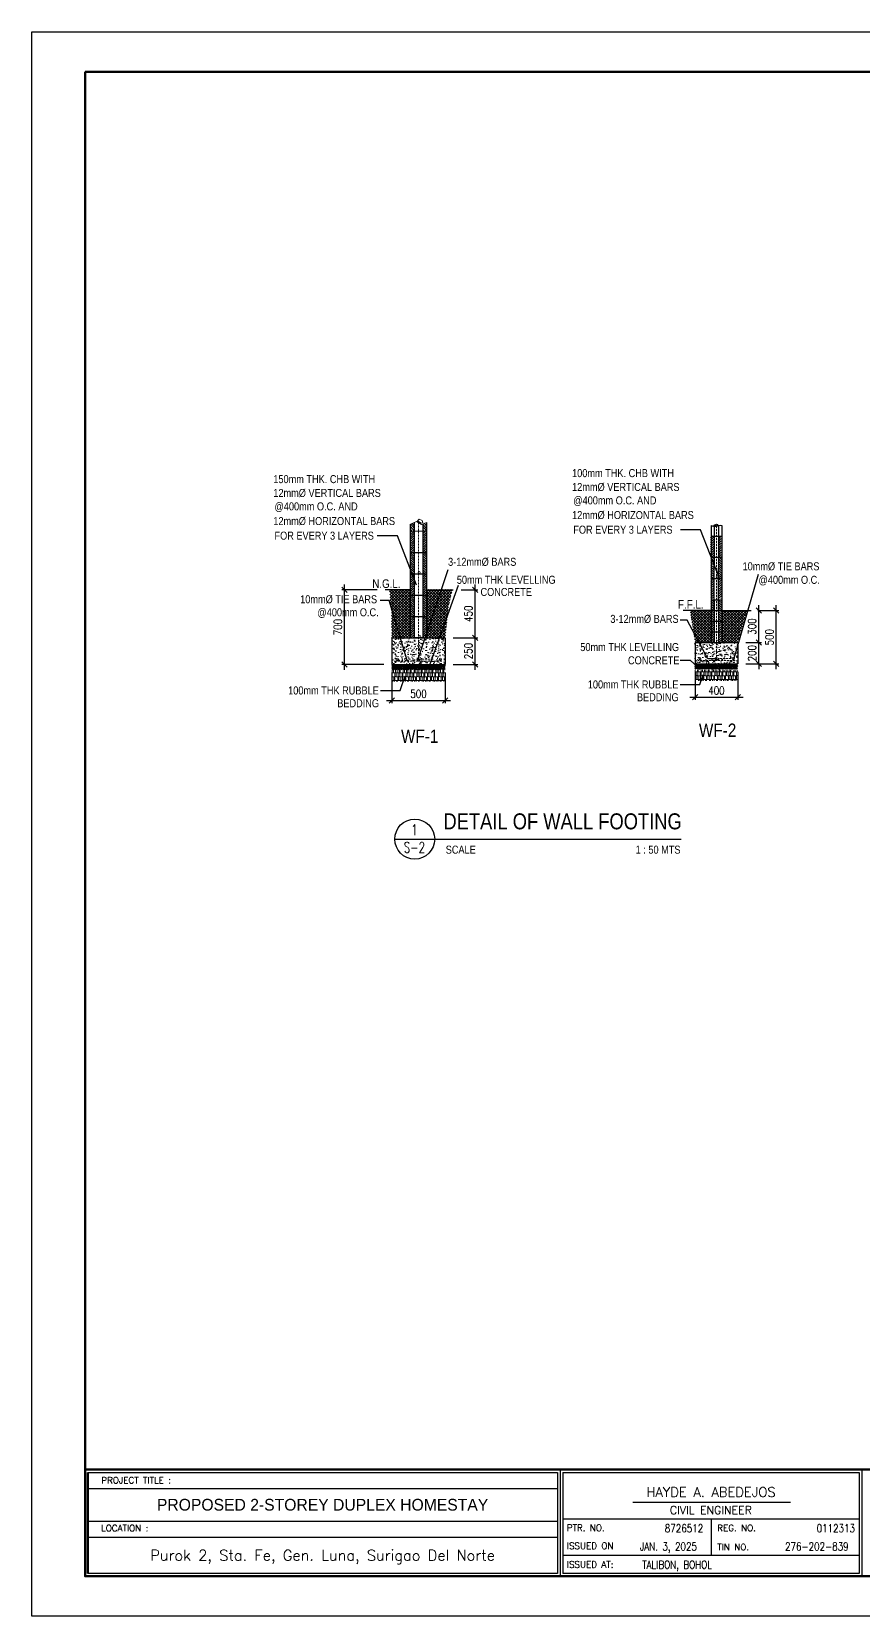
# Model space of a CAD drawing. Header units: millimetres. Extents: x 568137 to 731329, y -326076 to -191870.
# Drawn here: x 689279 to 704871, y -294376 to -264676 of the extents above; entities that cross this region are included whole.
import ezdxf
from ezdxf.enums import TextEntityAlignment as Align

# ---------------------------------------------------------------- set-up
doc = ezdxf.new("R2010")
doc.units = ezdxf.units.MM
doc.header["$LTSCALE"] = 300
doc.header["$MEASUREMENT"] = 0
doc.header["$PDMODE"] = 3
doc.header["$PDSIZE"] = 300
doc.linetypes.add('HIDDEN2', pattern=[0.1875, 0.125, -0.0625])
doc.layers.get('0').update_dxf_attribs({"color": 9})
doc.layers.get('DEFPOINTS').update_dxf_attribs({"color": 8})
for name, color, linetype in [('2TX-AR', 2, 'Continuous'), ('FOOTING', 7, 'Continuous'), ('guide', 251, 'Continuous'), ('SLAB', 7, 'Continuous')]:
    doc.layers.add(name, color=color, linetype=linetype)
for name, color, linetype, lineweight in [('BARS', 4, 'Continuous', 20), ('BORDER', 5, 'Continuous', 50), ('dimensions', 8, 'Continuous', 15), ('TB-TXT', 4, 'Continuous', 35), ('TBLK', 7, 'Continuous', 40), ('text', 142, 'Continuous', 25), ('TITLE', 3, 'Continuous', 30)]:
    doc.layers.add(name, color=color, linetype=linetype, lineweight=lineweight)
doc.styles.add('AVA', font='')
doc.styles.add('DIM', font='romans.shx', dxfattribs={"width": 0.8})
doc.styles.add('JESS', font='SIMPLEX')
doc.styles.add('JO4', font='ARIALN.TTF')
doc.styles.add('mar4', font='ARIALN.TTF')
doc.styles.add('PSM', font='simplex')
doc.styles.get('AVA').set_extended_font_data('AvantGarde Bk BT')
doc.dimstyles.new('DIM-100', dxfattribs={"dimscale": 100, "dimtxt": 2, "dimasz": 1, "dimexe": 0.5, "dimexo": 1.5, "dimgap": 1, "dimtad": 1, "dimdec": 0, "dimdsep": 46, "dimtxsty": 'PSM', "dimblk1": 'DIMCIR', "dimblk2": 'DIMCIR', "dimsah": 1, "dimcen": 0, "dimdle": 2, "dimclrd": 251, "dimclre": 251, "dimclrt": 2, "dimadec": 0, "dimazin": 0, "dimtfac": 1, "dimtdec": 0, "dimtix": 1, "dimtmove": 2, "dimatfit": 3, "dimldrblk": 'DIMCIR', "dimfxl": 0.5, "dimtvp": 1, "dimtolj": 1, "dimtzin": 0, "dimarcsym": 0})
pattern_1 = [(315, (-8141793.536, -13153653.602), (-21.21507437, -21.21507437), [])]
pattern_2 = [(45, (-8141797.5, 12604612.087), (-21.21507437, 21.21507437), [])]
pattern_3 = [(45, (-8141793.536, 12603836.692), (-21.21507437, 21.21507437), [])]
pattern_4 = [(315, (-8141793.536, -13154466.83), (-21.21507437, -21.21507437), [])]
pattern_5 = [(45, (-8141788.996, 12603014.735), (-21.21507437, 21.21507437), [])]

# ---------------------------------------------------------------- blocks, each defined once
blk = doc.blocks.new('_Oblique')
at = {"color": 0, "linetype": 'ByBlock', "lineweight": -2}
blk.add_line((-0.5, -0.5), (0.5, 0.5), dxfattribs=at)
blk = doc.blocks.new('*D659')
at = {"layer": 'DEFPOINTS', "color": 0, "transparency": 16777216}
for p in [(697032, -276035), (697591, -276035), (697032, -276535)]:
    blk.add_point(p, dxfattribs=at)
at = {"layer": 'dimensions', "color": 8, "lineweight": -2, "transparency": 16777216}
for p, q in [((697182, -276035), (697641, -276035)), ((697591, -276635), (697591, -275935)), ((697182, -276535), (697641, -276535))]:
    blk.add_line(p, q, dxfattribs=at)
at = {"layer": 'dimensions', "color": 8, "lineweight": -2, "transparency": 16777216, "xscale": 100, "yscale": 100, "zscale": 100}
for p, rotation in [((697591, -276035), 90), ((697591, -276535), 270)]:
    blk.add_blockref('_Oblique', p, dxfattribs=dict(at, rotation=rotation))
at = {"layer": 'dimensions', "color": 8, "transparency": 16777216, "insert": (697466, -276285), "char_height": 150, "attachment_point": 5, "rotation": 90, "style": 'DIM'}
blk.add_mtext('\\A1;250', dxfattribs=at)
blk = doc.blocks.new('DIMCIR')
for p, q in [((-1.5, 0), (1.5, 0)), ((0, 1.5), (0, -1.5))]:
    blk.add_line(p, q)
at = {"color": 2}
blk.add_circle((0, 0), 0.75, dxfattribs=at)
blk = doc.blocks.new('*D660')
at = {"layer": 'DEFPOINTS', "color": 0, "transparency": 16777216}
for p in [(697183, -275135), (697591, -275135), (697032, -276035)]:
    blk.add_point(p, dxfattribs=at)
at = {"layer": 'dimensions', "color": 8, "lineweight": -2, "transparency": 16777216}
for p, q in [((697333, -275135), (697641, -275135)), ((697591, -276135), (697591, -275035)), ((697182, -276035), (697641, -276035))]:
    blk.add_line(p, q, dxfattribs=at)
at = {"layer": 'dimensions', "color": 8, "lineweight": -2, "transparency": 16777216, "xscale": 100, "yscale": 100, "zscale": 100}
for p, rotation in [((697591, -275135), 90), ((697591, -276035), 270)]:
    blk.add_blockref('_Oblique', p, dxfattribs=dict(at, rotation=rotation))
at = {"layer": 'dimensions', "color": 8, "transparency": 16777216, "insert": (697466, -275585), "char_height": 150, "attachment_point": 5, "rotation": 90, "style": 'DIM'}
blk.add_mtext('\\A1;450', dxfattribs=at)
blk = doc.blocks.new('*D661')
at = {"layer": 'DEFPOINTS', "color": 0, "transparency": 16777216}
for p in [(695145, -275135), (695909, -275135), (696032, -276535)]:
    blk.add_point(p, dxfattribs=at)
at = {"layer": 'dimensions', "color": 8, "lineweight": -2, "transparency": 16777216}
for p, q in [((695759, -275135), (695095, -275135)), ((695145, -276635), (695145, -275035)), ((695882, -276535), (695095, -276535))]:
    blk.add_line(p, q, dxfattribs=at)
at = {"layer": 'dimensions', "color": 8, "lineweight": -2, "transparency": 16777216, "xscale": 100, "yscale": 100, "zscale": 100}
for p, rotation in [((695145, -275135), 90), ((695145, -276535), 270)]:
    blk.add_blockref('_Oblique', p, dxfattribs=dict(at, rotation=rotation))
at = {"layer": 'dimensions', "color": 8, "transparency": 16777216, "insert": (695020, -275835), "char_height": 150, "attachment_point": 5, "rotation": 90, "style": 'DIM'}
blk.add_mtext('\\A1;700', dxfattribs=at)
blk = doc.blocks.new('*D662')
at = {"layer": 'DEFPOINTS', "color": 0, "transparency": 16777216}
for p in [(696032, -276535), (697032, -276535), (697032, -277211)]:
    blk.add_point(p, dxfattribs=at)
at = {"layer": 'dimensions', "color": 8, "lineweight": -2, "transparency": 16777216}
for p, q in [((696032, -276685), (696032, -277261)), ((697032, -276685), (697032, -277261)), ((695932, -277211), (697132, -277211))]:
    blk.add_line(p, q, dxfattribs=at)
at = {"layer": 'dimensions', "color": 8, "lineweight": -2, "transparency": 16777216, "xscale": 100, "yscale": 100, "zscale": 100, "rotation": 180}
blk.add_blockref('_Oblique', (696032, -277211), dxfattribs=at)
at = {"layer": 'dimensions', "color": 8, "lineweight": -2, "transparency": 16777216, "xscale": 100, "yscale": 100, "zscale": 100}
blk.add_blockref('_Oblique', (697032, -277211), dxfattribs=at)
at = {"layer": 'dimensions', "color": 8, "transparency": 16777216, "insert": (696532, -277086), "char_height": 150, "attachment_point": 5, "style": 'DIM'}
blk.add_mtext('\\A1;500', dxfattribs=at)
blk = doc.blocks.new('*D663')
at = {"layer": 'DEFPOINTS', "color": 0, "transparency": 16777216}
for p in [(702741, -275524), (703236, -275524), (702517, -276524)]:
    blk.add_point(p, dxfattribs=at)
at = {"layer": 'dimensions', "color": 8, "lineweight": -2, "transparency": 16777216}
for p, q in [((702891, -275524), (703286, -275524)), ((703236, -276624), (703236, -275424)), ((702667, -276524), (703286, -276524))]:
    blk.add_line(p, q, dxfattribs=at)
at = {"layer": 'dimensions', "color": 8, "lineweight": -2, "transparency": 16777216, "xscale": 100, "yscale": 100, "zscale": 100}
for p, rotation in [((703236, -275524), 90), ((703236, -276524), 270)]:
    blk.add_blockref('_Oblique', p, dxfattribs=dict(at, rotation=rotation))
at = {"layer": 'dimensions', "color": 8, "transparency": 16777216, "insert": (703111, -276024), "char_height": 150, "attachment_point": 5, "rotation": 90, "style": 'DIM'}
blk.add_mtext('\\A1;500', dxfattribs=at)
blk = doc.blocks.new('*D664')
at = {"layer": 'DEFPOINTS', "color": 0, "transparency": 16777216}
for p in [(702517, -276124), (702910, -276124), (702517, -276524)]:
    blk.add_point(p, dxfattribs=at)
at = {"layer": 'dimensions', "color": 8, "lineweight": -2, "transparency": 16777216}
for p, q in [((702667, -276124), (702960, -276124)), ((702910, -276124), (702910, -276024)), ((702910, -276524), (702910, -276124)), ((702667, -276524), (702960, -276524)), ((702910, -276524), (702910, -276624))]:
    blk.add_line(p, q, dxfattribs=at)
at = {"layer": 'dimensions', "color": 8, "lineweight": -2, "transparency": 16777216, "xscale": 100, "yscale": 100, "zscale": 100}
for p, rotation in [((702910, -276124), 270), ((702910, -276524), 90)]:
    blk.add_blockref('_Oblique', p, dxfattribs=dict(at, rotation=rotation))
at = {"layer": 'dimensions', "color": 8, "transparency": 16777216, "insert": (702785, -276324), "char_height": 150, "attachment_point": 5, "rotation": 90, "style": 'DIM'}
blk.add_mtext('\\A1;200', dxfattribs=at)
blk = doc.blocks.new('*D665')
at = {"layer": 'DEFPOINTS', "color": 0, "transparency": 16777216}
for p in [(702741, -275524), (702910, -275524), (702517, -276124)]:
    blk.add_point(p, dxfattribs=at)
at = {"layer": 'dimensions', "color": 8, "lineweight": -2, "transparency": 16777216}
for p, q in [((702891, -275524), (702960, -275524)), ((702910, -276224), (702910, -275424)), ((702667, -276124), (702960, -276124))]:
    blk.add_line(p, q, dxfattribs=at)
at = {"layer": 'dimensions', "color": 8, "lineweight": -2, "transparency": 16777216, "xscale": 100, "yscale": 100, "zscale": 100}
for p, rotation in [((702910, -275524), 90), ((702910, -276124), 270)]:
    blk.add_blockref('_Oblique', p, dxfattribs=dict(at, rotation=rotation))
at = {"layer": 'dimensions', "color": 8, "transparency": 16777216, "insert": (702785, -275824), "char_height": 150, "attachment_point": 5, "rotation": 90, "style": 'DIM'}
blk.add_mtext('\\A1;300', dxfattribs=at)
blk = doc.blocks.new('*D666')
at = {"layer": 'DEFPOINTS', "color": 0, "transparency": 16777216}
for p in [(701717, -276524), (702517, -276524), (702517, -277150)]:
    blk.add_point(p, dxfattribs=at)
at = {"layer": 'dimensions', "color": 8, "lineweight": -2, "transparency": 16777216}
for p, q in [((701717, -276674), (701717, -277200)), ((702517, -276674), (702517, -277200)), ((701617, -277150), (702617, -277150))]:
    blk.add_line(p, q, dxfattribs=at)
at = {"layer": 'dimensions', "color": 8, "lineweight": -2, "transparency": 16777216, "xscale": 100, "yscale": 100, "zscale": 100, "rotation": 180}
blk.add_blockref('_Oblique', (701717, -277150), dxfattribs=at)
at = {"layer": 'dimensions', "color": 8, "lineweight": -2, "transparency": 16777216, "xscale": 100, "yscale": 100, "zscale": 100}
blk.add_blockref('_Oblique', (702517, -277150), dxfattribs=at)
at = {"layer": 'dimensions', "color": 8, "transparency": 16777216, "insert": (702117, -277025), "char_height": 150, "attachment_point": 5, "style": 'DIM'}
blk.add_mtext('\\A1;400', dxfattribs=at)

msp = doc.modelspace()

# ---------------------------------------------------------------- hatches: boundary and pattern name
at = {"layer": 'dimensions'}
h = msp.add_hatch(dxfattribs=at)
h.set_pattern_fill('ANSI31', color=8, scale=240.021167, angle=360, style=0)
h.set_pattern_definition([(45, (-8142966.352, 12606709.442), (-21.21507437, 21.21507437), [])])
h.paths.add_polyline_path([(696453.3, -274036.3), (696382, -274036.3), (696382, -274436.4), (696453.3, -274436.4)])
h.paths.add_polyline_path([(696682, -274036.3), (696610.7, -274036.3), (696610.7, -274436.4), (696682, -274436.4)])
h = msp.add_hatch(dxfattribs=at)
h.set_pattern_fill('ANSI31', color=256, scale=240.021167, angle=360, style=0)
h.set_pattern_definition(pattern_2)
h.paths.add_polyline_path([(702068.4, -274126.5), (702008.4, -274126.5), (702008.4, -274526.5), (702068.4, -274526.5)])
h = msp.add_hatch(dxfattribs=at)
h.set_pattern_fill('ANSI31', color=256, scale=240.021167, angle=360, style=0)
h.set_pattern_definition(pattern_2)
h.paths.add_polyline_path([(702148.4, -274526.5), (702208.5, -274526.5), (702208.5, -274126.5), (702148.4, -274126.5)])
h = msp.add_hatch(dxfattribs=at)
h.set_pattern_fill('ANSI31', color=8, scale=240.021167, angle=360, style=0)
h.set_pattern_definition([(315, (-8142966.352, -13155593.356), (-21.21507437, -21.21507437), [])])
h.paths.add_polyline_path([(696453.3, -274847.6), (696382, -274847.6), (696382, -274447.5), (696453.3, -274447.5)])
h.paths.add_polyline_path([(696682, -274847.6), (696610.7, -274847.6), (696610.7, -274447.5), (696682, -274447.5)])
h = msp.add_hatch(dxfattribs=at)
h.set_pattern_fill('ANSI31', color=256, scale=240.021167, angle=360, style=0)
h.set_pattern_definition(pattern_1)
h.paths.add_polyline_path([(702072.4, -274915), (702012.4, -274915), (702012.4, -274515), (702072.4, -274515)])
h = msp.add_hatch(dxfattribs=at)
h.set_pattern_fill('ANSI31', color=256, scale=240.021167, angle=360, style=0)
h.set_pattern_definition(pattern_1)
h.paths.add_polyline_path([(702152.4, -274915), (702212.4, -274915), (702212.4, -274515), (702152.4, -274515)])
h = msp.add_hatch(dxfattribs=at)
h.set_pattern_fill('ANSI31', color=8, scale=240.021167, angle=360, style=0)
h.set_pattern_definition([(45, (-8142966.352, 12605898.187), (-21.21507437, 21.21507437), [])])
h.paths.add_polyline_path([(696453.3, -274847.6), (696382, -274847.6), (696382, -275247.6), (696453.3, -275247.6)])
h.paths.add_polyline_path([(696682, -274847.6), (696610.7, -274847.6), (696610.7, -275247.6), (696682, -275247.6)])
h = msp.add_hatch(dxfattribs=at)
h.set_pattern_fill('ANSI31', color=256, scale=240.021167, angle=360, style=0)
h.set_pattern_definition(pattern_3)
h.paths.add_polyline_path([(702072.4, -274901.9), (702012.4, -274901.9), (702012.4, -275301.9), (702072.4, -275301.9)])
h = msp.add_hatch(dxfattribs=at)
h.set_pattern_fill('ANSI31', color=256, scale=240.021167, angle=360, style=0)
h.set_pattern_definition(pattern_3)
h.paths.add_polyline_path([(702152.4, -275301.9), (702212.4, -275301.9), (702212.4, -274901.9), (702152.4, -274901.9)])
at = {"layer": 'dimensions', "linetype": 'Continuous'}
h = msp.add_hatch(dxfattribs=at)
h.set_pattern_fill('ANSI37', color=250, scale=300.026459, angle=360, style=0)
h.set_pattern_definition([(45, (938544.754, -95744.293), (-26.518843, 26.518843), []), (135, (938544.754, -95744.293), (-26.518843, -26.518843), [])])
h.paths.add_polyline_path([(696385.1, -275134.6), (695989.4, -275134.6), (696008.1, -275429.6), (696022.9, -275525.4), (696032, -276034.7), (696385.1, -276034.7)])
at = {"layer": 'dimensions'}
h = msp.add_hatch(dxfattribs=at)
h.set_pattern_fill('ANSI31', color=8, scale=240.021167, angle=360, style=0)
h.set_pattern_definition([(315, (-8142966.352, -13156380.457), (-21.21507437, -21.21507437), [])])
h.paths.add_polyline_path([(696453.3, -275634.7), (696382, -275634.7), (696382, -275234.7), (696453.3, -275234.7)])
h.paths.add_polyline_path([(696682, -275634.7), (696610.7, -275634.7), (696610.7, -275234.7), (696682, -275234.7)])
at = {"layer": 'dimensions', "linetype": 'Continuous'}
h = msp.add_hatch(dxfattribs=at)
h.set_pattern_fill('ANSI37', color=250, scale=300.026459, angle=360, style=0)
h.set_pattern_definition([(45, (938646.818, -95741.666), (-26.518843, 26.518843), []), (135, (938646.818, -95741.666), (-26.518843, -26.518843), [])])
h.paths.add_polyline_path([(697092.4, -275470.6), (697094.7, -275448.7), (697166.3, -275132), (696687.2, -275132), (696682, -276034.7), (697032.1, -276034.7)])
h = msp.add_hatch(dxfattribs=at)
h.set_pattern_fill('ANSI37', color=250, scale=300.026459, angle=360, style=0)
h.set_pattern_definition([(45, (944179.694, -96133.468), (-26.518843, 26.518843), []), (135, (944179.694, -96133.468), (-26.518843, -26.518843), [])])
h.paths.add_polyline_path([(702020.1, -275523.8), (701624.4, -275523.8), (701664.3, -275784.9), (701668.7, -275796.9), (701716.9, -276123.9), (702016.9, -276123.9)])
at = {"layer": 'dimensions'}
h = msp.add_hatch(dxfattribs=at)
h.set_pattern_fill('ANSI31', color=256, scale=240.021167, angle=360, style=0)
h.set_pattern_definition(pattern_4)
h.paths.add_polyline_path([(702072.4, -275728.3), (702012.4, -275728.3), (702012.4, -275328.2), (702072.4, -275328.2)])
h = msp.add_hatch(dxfattribs=at)
h.set_pattern_fill('ANSI31', color=256, scale=240.021167, angle=360, style=0)
h.set_pattern_definition(pattern_4)
h.paths.add_polyline_path([(702152.4, -275328.2), (702212.4, -275328.2), (702212.4, -275728.3), (702152.4, -275728.3)])
at = {"layer": 'dimensions', "linetype": 'Continuous'}
h = msp.add_hatch(dxfattribs=at)
h.set_pattern_fill('ANSI37', color=250, scale=300.026459, angle=360, style=0)
h.set_pattern_definition([(45, (944181.75, -96130.84), (-26.518843, 26.518843), []), (135, (944181.75, -96130.84), (-26.518843, -26.518843), [])])
h.paths.add_polyline_path([(702614.6, -275770.4), (702605.7, -275794.2), (702701.3, -275521.2), (702222.2, -275521.2), (702217, -276123.9), (702517, -276123.9)])
at = {"layer": 'dimensions'}
h = msp.add_hatch(dxfattribs=at)
h.set_pattern_fill('ANSI31', color=8, scale=240.021167, angle=360, style=0)
h.set_pattern_definition([(45, (-8142966.352, 12605111.086), (-21.21507437, 21.21507437), [])])
h.paths.add_polyline_path([(696453.3, -275634.7), (696382, -275634.7), (696382, -276034.7), (696453.3, -276034.7)])
h.paths.add_polyline_path([(696682, -275634.7), (696610.7, -275634.7), (696610.7, -276034.7), (696682, -276034.7)])
h = msp.add_hatch(dxfattribs=at)
h.set_pattern_fill('ANSI31', color=256, scale=240.021167, angle=360, style=0)
h.set_pattern_definition(pattern_5)
h.paths.add_polyline_path([(702076.9, -275723.8), (702016.9, -275723.8), (702016.9, -276123.9), (702076.9, -276123.9)])
h = msp.add_hatch(dxfattribs=at)
h.set_pattern_fill('ANSI31', color=256, scale=240.021167, angle=360, style=0)
h.set_pattern_definition(pattern_5)
h.paths.add_polyline_path([(702157, -276123.9), (702217, -276123.9), (702217, -275723.8), (702157, -275723.8)])
at = {"layer": 'dimensions', "ltscale": 0.1}
h = msp.add_hatch(dxfattribs=at)
h.set_pattern_fill('AR-CONC', color=256, scale=22.403721, angle=360, style=0)
h.set_pattern_definition([(50, (66209076, -8709997.64), (160.6929708, -14.0588133), [16.8027908, -184.830699]), (355, (66209076, -8709997.64), (-31.0854618, 168.5190277), [13.44223265, -147.8645592]), (100.4514, (66209089.39, -8709998.81), (129.60762835, 154.46011208), [14.2801744, -157.0819232]), (46.1842, (66209076, -8709952.83), (239.1017079, -37.0824183), [25.2041862, -277.2460485]), (96.6356, (66209095.92, -8709955.92), (209.3992257, 218.2386509), [21.4202623, -235.6228472]), (351.1842, (66209076, -8709952.83), (209.3990553, 218.2388144), [20.163349, -221.7968388]), (21, (66209098.4, -8709964.03), (133.72939112, -90.20161332), [16.8027908, -184.830699]), (326, (66209098.4, -8709964.03), (54.51168833, 162.46059357), [13.44223265, -147.8645592]), (71.4514, (66209109.54, -8709971.55), (188.24113423, 72.2588329), [14.2801744, -157.0819232]), (37.5, (66209075.996, -8709997.64), (2.72426007, 74.580610535), [0, -146.0722615, 0, -150.1049313, 0, -148.42465222]), (7.5, (66209075.996, -8709997.64), (58.93736544, 88.36289987), [0, -85.58221456, 0, -142.71170334, 0, -56.56939575]), (327.5, (66209026.036, -8709997.64), (119.59608971, -5.053130555), [0, -56.00930272, 0, -174.7490245, 0, -231.87851327]), (317.5, (66209003.63, -8709997.64), (130.65540281, 22.42724104), [0, -72.81209354, 0, -116.05127524, 0, -164.66735])])
h.paths.add_polyline_path([(697032.1, -276034.7), (696032, -276034.7), (696032, -276534.8), (697032.1, -276534.8)])
h = msp.add_hatch(dxfattribs=at)
h.set_pattern_fill('AR-CONC', color=256, scale=22.403721, angle=360, style=0)
h.set_pattern_definition([(50, (437423976.59, -56515258.26), (160.692970793, -14.0588133), [16.802790817, -184.830698985]), (355, (437423976.59, -56515258.26), (-31.08546179, 168.51902769), [13.442232653, -147.86455919]), (100.4514, (437423989.98, -56515259.43), (129.607628353, 154.46011208), [14.28017439, -157.08192321]), (46.1842, (437423976.59, -56515213.45), (239.10170788, -37.08241832), [25.20418623, -277.24604848]), (96.6356, (437423996.51, -56515216.54), (209.39922567, 218.23865088), [21.42026226, -235.62284718]), (351.1842, (437423976.59, -56515213.45), (209.39905531, 218.23881443), [20.16334898, -221.79683878]), (21, (437423998.99, -56515224.65), (133.729391118, -90.201613317), [16.802790817, -184.830698985]), (326, (437423998.99, -56515224.65), (54.51168833, 162.46059357), [13.442232653, -147.86455919]), (71.4514, (437424010.13, -56515232.17), (188.241134235, 72.25883291), [14.28017439, -157.08192321]), (37.5, (437423976.587, -56515258.26), (2.72426007, 74.580610535), [0, -146.0722615, 0, -150.104931297, 0, -148.424652215]), (7.5, (437423976.59, -56515258.26), (58.937365439, 88.362899873), [0, -85.58221456, 0, -142.711703337, 0, -56.56939575]), (327.5, (437423926.626, -56515258.26), (119.596089711, -5.053130555), [0, -56.009302723, 0, -174.749024495, 0, -231.878513272]), (317.5, (437423904.22, -56515258.26), (130.65540281, 22.427241038), [0, -72.81209354, 0, -116.05127524, 0, -164.667350005])])
h.paths.add_polyline_path([(702517, -276123.9), (702217, -276123.9), (702157, -276123.9), (702076.9, -276123.9), (702016.9, -276123.9), (701716.9, -276123.9), (701716.9, -276523.9), (702517, -276523.9)])
at = {"layer": 'dimensions'}
h = msp.add_hatch(dxfattribs=at)
h.set_pattern_fill('ANSI36', color=256, scale=150.01323, angle=360, style=0)
h.set_pattern_definition([(45, (66198590.294, -8717135.35), (9.9445661115, 36.4634090757), [46.879134223, -9.375826845, 0, -9.375826845])])
edge = h.paths.add_edge_path()
edge.add_line((697032.1, -276534.8), (696032, -276534.8))
edge.add_line((696032, -276534.8), (696030.9, -276633.6))
edge.add_line((696030.9, -276633.6), (696219.1, -276633.6))
edge.add_ellipse((696229.6, -276654.1), major_axis=(-27.3, 1.9), ratio=0.8030891, start_angle=254.08556, end_angle=295.72543, ccw=False)
edge.add_line((696238.5, -276633.6), (697032.1, -276633.6))
edge.add_line((697032.1, -276633.6), (697032.1, -276534.8))
h = msp.add_hatch(dxfattribs=at)
h.set_pattern_fill('AR-RSHKE', color=256, scale=6.000529, angle=360, style=0)
h.set_pattern_definition([(360, (66198590.294, -8717135.35), (153.0134941, 72.00635017), [36.00317508, -30.0026459, 42.00370426, -18.00158754, 54.004762625, -24.00211672]), (360, (66198626.3, -8717132.35), (153.0134941, 72.00635017), [30.0026459, -114.01005443, 24.00211672, -36.00317508]), (360, (66198698.304, -8717139.85), (153.0134941, 72.00635017), [18.00158754, -186.0164046]), (90, (66198590.294, -8717135.35), (-51.004498034, 72.006350166), [69.00608558, -219.0193151]), (90, (66198626.297, -8717135.35), (-51.004498034, 72.006350166), [67.50595328, -220.51944738]), (90, (66198656.3, -8717135.35), (-51.004498034, 72.006350166), [63.0055564, -225.01984427]), (90, (66198698.304, -8717139.85), (-51.004498034, 72.006350166), [69.00608558, -219.0193151]), (90, (66198716.305, -8717139.85), (-51.004498034, 72.006350166), [69.00608558, -219.0193151]), (90, (66198770.31, -8717135.35), (-51.004498034, 72.006350166), [66.00582099, -222.01957968])])
h.paths.add_polyline_path([(696032, -276624.8), (696032, -276853), (697045.3, -276853), (697045.3, -276624.8)])
h = msp.add_hatch(dxfattribs=at)
h.set_pattern_fill('ANSI36', color=256, scale=150.01323, angle=360, style=0)
h.set_pattern_definition([(45, (66204178.03, -8713369.964), (9.9445661115, 36.4634090757), [46.879134223, -9.375826845, 0, -9.375826845])])
h.paths.add_polyline_path([(702517, -276523.9), (701716.9, -276523.9), (701710.7, -276625.9), (702517, -276625.9)])
h = msp.add_hatch(dxfattribs=at)
h.set_pattern_fill('AR-RSHKE', color=256, scale=6.000529, angle=360, style=0)
h.set_pattern_definition([(360, (66204178.03, -8713369.96), (153.0134941, 72.00635017), [36.00317508, -30.0026459, 42.00370426, -18.00158754, 54.004762625, -24.00211672]), (360, (66204214.03, -8713366.96), (153.0134941, 72.00635017), [30.0026459, -114.01005443, 24.00211672, -36.00317508]), (360, (66204286.04, -8713374.464), (153.0134941, 72.00635017), [18.00158754, -186.0164046]), (90, (66204178.03, -8713369.964), (-51.004498034, 72.006350166), [69.00608558, -219.0193151]), (90, (66204214.03, -8713369.964), (-51.004498034, 72.006350166), [67.50595328, -220.51944738]), (90, (66204244.035, -8713369.964), (-51.004498034, 72.006350166), [63.0055564, -225.01984427]), (90, (66204286.04, -8713374.464), (-51.004498034, 72.006350166), [69.00608558, -219.0193151]), (90, (66204304.04, -8713374.464), (-51.004498034, 72.006350166), [69.00608558, -219.0193151]), (90, (66204358.045, -8713369.964), (-51.004498034, 72.006350166), [66.00582099, -222.01957968])])
h.paths.add_polyline_path([(702517, -276633.9), (701716.9, -276633.9), (701716.9, -276840.7), (702517, -276840.7)])

# ---------------------------------------------------------------- linework, layer by layer
at = {"color": 143, "linetype": 'Continuous'}
for p, q in [((696382, -276034.7), (696382, -273906.6)), ((696682, -273877.1), (696682, -276034.7))]:
    msp.add_line(p, q, dxfattribs=at)
at = {"color": 8, "linetype": 'Continuous'}
for p, q in [((696453.3, -273874.7), (696453.3, -276034.7)), ((696610.7, -273894.3), (696610.7, -276034.7))]:
    msp.add_line(p, q, dxfattribs=at)
for p, q in [((702016.9, -274127.7), (702217, -274127.7)), ((702076.9, -273947.6), (702076.9, -274723.7)), ((702157, -273933.8), (702157, -274723.7)), ((702016.9, -274526.7), (702217, -274526.7)), ((702076.9, -275523.8), (702076.9, -274723.7)), ((702157, -275523.8), (702157, -274723.7)), ((702016.9, -274925.8), (702217, -274925.8)), ((702016.9, -275324.8), (702217, -275324.8)), ((702016.9, -275523.8), (702217, -275523.8)), ((702016.9, -275523.8), (702217, -275523.8)), ((702076.9, -275323.8), (702076.9, -276123.9)), ((702157, -275323.8), (702157, -276123.9)), ((702016.9, -275723.8), (702217, -275723.8)), ((702016.9, -275723.8), (702217, -275723.8)), ((702016.9, -275923.9), (702217, -275923.9)), ((702076.9, -276123.9), (702016.9, -276123.9)), ((702016.9, -276123.9), (702217, -276123.9)), ((702157, -276123.9), (702217, -276123.9))]:
    msp.add_line(p, q)
at = {"color": 9, "linetype": 'Continuous'}
for p, q in [((696382, -274434.6), (696682, -274434.6)), ((696382, -274834.6), (696682, -274834.6)), ((696382, -275234.7), (696682, -275234.7)), ((696382, -275634.7), (696682, -275634.7))]:
    msp.add_line(p, q, dxfattribs=at)
at = {"color": 35, "linetype": 'Continuous'}
for p, q in [((696385.1, -275134.6), (695909.4, -275134.6)), ((696682, -275134.6), (697182.7, -275134.6))]:
    msp.add_line(p, q, dxfattribs=at)
at = {"color": 253, "linetype": 'Continuous'}
for p, q in [((696032, -276034.7), (697032.1, -276034.7)), ((696032, -276034.7), (696032, -276534.8)), ((697032.1, -276034.7), (697032.1, -276534.8)), ((696032, -276534.8), (697032.1, -276534.8))]:
    msp.add_line(p, q, dxfattribs=at)
at = {"color": 0, "linetype": 'Continuous'}
msp.add_line((696632, -276034.7), (696432, -276034.7), dxfattribs=at)
at = {"color": 252, "linetype": 'Continuous'}
for p, q in [((701716.9, -276123.9), (702016.9, -276123.9)), ((701716.9, -276123.9), (701716.9, -276523.9)), ((702217, -276123.9), (702517, -276123.9)), ((702517, -276123.9), (702517, -276523.9)), ((701716.9, -276523.9), (702517, -276523.9))]:
    msp.add_line(p, q, dxfattribs=at)
at = {"color": 250}
msp.add_lwpolyline([(702016.9, -273931.2), (702081.5, -273948.9), (702139.9, -273939.5), (702184.7, -273924.5), (702217, -273931)], dxfattribs=at)
msp.add_lwpolyline([(702144, -273931.8), (702120, -273939.4), (702086.9, -273944.4), (702075.1, -273938.7), (702077, -273921.9), (702115.5, -273906.7), (702140.2, -273912.4)], close=True, dxfattribs=at)
at = {"layer": 'BARS', "color": 151, "linetype": 'HIDDEN2'}
for p, q in [((696532, -273877.1), (696532, -276384)), ((702116.9, -273943.2), (702116.9, -276373.1)), ((696967.5, -276473.8), (696109.1, -276473.8)), ((696804.4, -276434), (696582, -276434)), ((702465.5, -276462.9), (701774.4, -276462.9)), ((702389.4, -276423.1), (702167, -276423.1))]:
    msp.add_line(p, q, dxfattribs=at)
at = {"layer": 'BARS', "color": 140, "linetype": 'Continuous'}
for centre in [(696544.4, -274814.7), (702131.9, -274896), (696556.3, -276012.3), (702141.3, -276101.4), (696135.7, -276438), (696520.5, -276438), (696940.1, -276438), (701805.6, -276427.1), (702105.4, -276427.1), (702434.6, -276427.1)]:
    msp.add_circle(centre, 19.9, dxfattribs=at)
at = {"layer": 'BARS', "color": 151, "linetype": 'HIDDEN2'}
for centre in [(696582, -276384), (702167, -276373.1)]:
    msp.add_arc(centre, 50, 180, 270, dxfattribs=at)
at = {"layer": 'BORDER'}
for p, q in [((730579.4, -291625.5), (690279.4, -291625.5)), ((690279.4, -291625.5), (690279.4, -293625.5)), ((730579.4, -293625.5), (690279.4, -293625.5))]:
    msp.add_line(p, q, dxfattribs=at)
at = {"layer": 'BORDER', "color": 4}
msp.add_line((690331.9, -293573), (690331.9, -291678), dxfattribs=at)
at = {"layer": 'BORDER'}
msp.add_lwpolyline([(690279.4, -265425.5), (730579.4, -265425.5), (730579.4, -293625.5), (690279.4, -293625.5)], close=True, dxfattribs=at)
at = {"layer": 'DEFPOINTS'}
msp.add_lwpolyline([(689279.4, -264675.5), (731329.4, -264675.5), (731329.4, -294375.5), (689279.4, -294375.5)], close=True, dxfattribs=at)
at = {"layer": 'dimensions'}
for p, q in [((696449.9, -274033.2), (696382, -273951)), ((696408.3, -274036.3), (696382, -274002.3)), ((696453.8, -273986.8), (696386, -273904.5)), ((696453.3, -273937.4), (696415.5, -273891.6)), ((696678.6, -274033.2), (696610.7, -273951)), ((696637, -274036.3), (696610.7, -274002.3)), ((696682.5, -273986.8), (696614.7, -273904.5)), ((696682, -273937.4), (696644.2, -273891.6))]:
    msp.add_line(p, q, dxfattribs=at)
at = {"layer": 'dimensions', "color": 9, "linetype": 'Continuous'}
msp.add_line((696382, -274034.5), (696682, -274034.5), dxfattribs=at)
at = {"layer": 'dimensions', "color": 251, "linetype": 'Continuous'}
msp.add_lwpolyline([(696509.9, -273846.3), (696580.7, -273890.1), (696612.1, -273873.3), (696603.3, -273836.9), (696542, -273813.5)], close=True, dxfattribs=at)
at = {"layer": 'dimensions', "color": 250, "linetype": 'Continuous'}
msp.add_lwpolyline([(696382, -273906.6), (696496.6, -273855.4), (696585.9, -273910.2), (696682, -273877.1)], dxfattribs=at)
at = {"layer": 'FOOTING', "color": 143}
for p, q in [((702016.9, -273931.2), (702016.9, -276123.9)), ((702217, -273931), (702217, -276123.9))]:
    msp.add_line(p, q, dxfattribs=at)
at = {"layer": 'guide'}
for p, q in [((701632.5, -276459.9), (701437.9, -276459.9)), ((701811.7, -276623.9), (701632.5, -276459.9))]:
    msp.add_line(p, q, dxfattribs=at)
for points in [[(696495.2, -275050), (696136.3, -274121.7), (695758.2, -274121.7)], [(702179.4, -274937.7), (701820.5, -274009.4), (701442.4, -274009.4)], [(696516.9, -276450.3), (697088.5, -274758.4)], [(702434.7, -276462.9), (702908.5, -274842.5)], [(696710.1, -276628.7), (697278.9, -275051.1)], [(696317, -276462.3), (695984.5, -275337.7), (695815.6, -275337.7)], [(702128.5, -276427.1), (701955.5, -276426.8), (701565.5, -275705.5), (701437.9, -275705.5)], [(695819.5, -277025), (696185.7, -277025), (696280, -276745.5)], [(701437.9, -276912.7), (701804.1, -276912.7), (701868.3, -276722.2)]]:
    msp.add_lwpolyline(points, dxfattribs=at)
at = {"layer": 'SLAB', "color": 123, "linetype": 'Continuous'}
for p, q in [((702016.9, -275523.8), (701493.1, -275523.8)), ((702217, -275523.8), (702767.7, -275523.8))]:
    msp.add_line(p, q, dxfattribs=at)
at = {"layer": 'TITLE'}
msp.add_line((696086.7, -279808.8), (701457, -279808.8), dxfattribs=at)
at = {"layer": 'TITLE', "color": 4, "lineweight": -3}
for p, q in [((699187.4, -291625.5), (699187.4, -293625.5)), ((704844.9, -291625.5), (704844.9, -293625.5)), ((690331.9, -291678), (699134.9, -291678)), ((699134.9, -291678), (699134.9, -293573)), ((699239.9, -291678), (704792.4, -291678)), ((699239.9, -291678), (699239.9, -293573)), ((704792.4, -291678), (704792.4, -293573)), ((690331.9, -291978), (699134.9, -291978)), ((700552.9, -292233.6), (703507.7, -292233.6)), ((690331.9, -292590.6), (699134.9, -292590.6)), ((699239.9, -292549.4), (704792.4, -292549.4)), ((702016.1, -292549.4), (702016.1, -293231.8)), ((690331.9, -292890.6), (699134.9, -292890.6)), ((699239.9, -293231.8), (704792.4, -293231.8)), ((699134.9, -293573), (690331.9, -293573)), ((704792.4, -293573), (699239.9, -293573))]:
    msp.add_line(p, q, dxfattribs=at)
at = {"layer": 'TITLE'}
msp.add_circle((696461.3, -279808.8), 374.6, dxfattribs=at)

# ---------------------------------------------------------------- texts
at = {"layer": '2TX-AR', "style": 'mar4'}
for s, height, p in [('100mm THK. CHB WITH', 150, (699411.2, -273023.7)), ('150mm THK. CHB WITH', 150, (693810, -273136)), ('12mm%%C VERTICAL BARS', 150, (693810.1, -273395.8)), ('12mm%%C VERTICAL BARS', 150, (699411.3, -273283.5)), ('@400mm O.C. AND', 150, (693832.3, -273647.5)), ('@400mm O.C. AND', 150, (699433.5, -273535.1)), ('12mm%%C HORIZONTAL BARS', 150, (693810.1, -273922.3)), ('12mm%%C HORIZONTAL BARS', 150, (699411.3, -273810)), ('FOR EVERY 3 LAYERS', 150, (693832.3, -274196.1)), ('FOR EVERY 3 LAYERS', 150, (699433.5, -274083.7)), ('3-12mm%%C BARS', 150, (697085.8, -274686.5)), ('10mm%%c TIE BARS ', 150, (702606.9, -274770.8)), ('50mm THK LEVELLING', 150, (697250.1, -275023.2)), ('@400mm O.C.', 150, (702907, -275023.9)), ('10mm%%c TIE BARS ', 150, (694313.4, -275388.5)), ('CONCRETE', 150, (697694.2, -275251.8)), ('@400mm O.C.', 150, (694636.8, -275632.3)), ('3-12mm%%C BARS', 150, (700128.6, -275756.2)), ('50mm THK LEVELLING', 150, (699564.9, -276284.4)), ('CONCRETE', 150, (700459.5, -276532.2)), ('100mm THK RUBBLE', 150, (694087.7, -277097.3)), ('100mm THK RUBBLE', 150, (699706, -276985)), ('BEDDING', 150, (700626.9, -277224.8)), ('BEDDING', 150, (695008.6, -277337.1)), ('WF-2', 250, (701789.4, -277892.9)), ('WF-1', 250, (696204.5, -278005.2))]:
    msp.add_text(s, height=height, dxfattribs=at).set_placement(p)
at = {"layer": 'TB-TXT', "linetype": 'ByBlock', "style": 'mar4'}
msp.add_text('DETAIL OF WALL FOOTING', height=300, dxfattribs=at).set_placement((696999.1, -279625.7))
at = {"layer": 'TB-TXT', "style": 'PSM', "width": 0.7}
for s, p in [('1', (696455, -279632.4)), ('S-2', (696455, -279964.2))]:
    msp.add_text(s, height=200, dxfattribs=at).set_placement(p, align=Align.MIDDLE)
at = {"layer": 'TB-TXT'}
for s, height, style, p in [('SCALE', 150, 'mar4', (697041.9, -280081.3)), ('1 : 50 MTS', 150, 'mar4', (700603.1, -280081.3)), ('PROJECT TITLE :', 120, 'JESS', (690585.2, -291885.6)), ('LOCATION :', 120, 'JESS', (690581.6, -292782.8)), ('PTR. NO.', 120, 'JESS', (699312.4, -292776.8)), ('REG. NO.', 120, 'JESS', (702132.9, -292779.5)), ('ISSUED ON', 120, 'JESS', (699312.4, -293115.2)), ('TIN NO.', 120, 'JESS', (702132.9, -293137.9)), ('ISSUED AT:', 120, 'JESS', (699312.4, -293464.1))]:
    msp.add_text(s, height=height, dxfattribs=dict(at, style=style)).set_placement(p)
at = {"layer": 'TB-TXT', "linetype": 'Continuous', "style": 'PSM', "width": 0.8}
for s, p in [('8726512', (701150.1, -292801)), ('0112313', (703995.9, -292801)), ('JAN. 3, 2025', (700682.1, -293142.2)), ('276-202-839', (703403.2, -293142.2)), ('TALIBON, BOHOL', (700726.2, -293483.4))]:
    msp.add_text(s, height=150, dxfattribs=at).set_placement(p)
at = {"layer": 'TBLK'}
for s, height, style, p in [('PROPOSED 2-STOREY DUPLEX HOMESTAY', 220, 'AVA', (694733.4, -292284.3)), ('HAYDE A. ABEDEJOS', 180, 'PSM', (702016.1, -292047)), ('Purok 2, Sta. Fe, Gen. Luna, Surigao Del Norte', 200, 'PSM', (694733.4, -293231.8))]:
    msp.add_text(s, height=height, dxfattribs=dict(at, style=style)).set_placement(p, align=Align.MIDDLE_CENTER)
at = {"layer": 'TBLK', "style": 'PSM'}
msp.add_text('CIVIL ENGINEER', height=150, dxfattribs=at).set_placement((702013.2, -292460.2), align=Align.CENTER)
at = {"layer": 'text', "color": 6, "style": 'JO4'}
for s, p in [('N.G.L.', (695665, -275100.7)), ('F.F.L.', (701397.2, -275489.8))]:
    msp.add_text(s, height=160, dxfattribs=at).set_placement(p)

# ---------------------------------------------------------------- dimensions: what is measured, and where the dimension line sits
at = {"layer": 'dimensions'}
for base, p1, p2, text, picture, middle in [((695145.1, -275134.6), (696032, -276534.8), (695909.4, -275134.6), '700', '*D661', (695020.1, -275834.7)), ((697591.2, -275134.6), (697032.1, -276034.7), (697182.7, -275134.6), '450', '*D660', (697466.2, -275584.7)), ((703235.5, -275523.8), (702517, -276523.9), (702740.8, -275523.8), '500', '*D663', (703110.5, -276023.9)), ((702910.4, -275523.8), (702517, -276123.9), (702740.8, -275523.8), '300', '*D665', (702785.4, -275823.8)), ((697591.2, -276034.7), (697032.1, -276534.8), (697032.1, -276034.7), '250', '*D659', (697466.2, -276284.7)), ((702910.4, -276123.9), (702517, -276523.9), (702517, -276123.9), '200', '*D664', (702785.4, -276323.9))]:
    dim = msp.add_linear_dim(base=base, p1=p1, p2=p2, angle=90, text=text, dimstyle='DIM-100', override={"dimtxt": 1.5, "dimgap": 0.5, "dimtxsty": 'DIM', "dimblk1": 'Oblique', "dimblk2": 'Oblique', "dimdle": 1, "dimclrd": 8, "dimclre": 8, "dimclrt": 8}, dxfattribs=at)
    dim.commit()
    dim.dimension.update_dxf_attribs({"geometry": picture, "text_midpoint": middle})
for base, p1, p2, text, picture, middle in [((697032.1, -277210.6), (696032, -276534.8), (697032.1, -276534.8), '500', '*D662', (696532, -277085.6)), ((702517, -277150.1), (701716.9, -276523.9), (702517, -276523.9), '400', '*D666', (702116.9, -277025.1))]:
    dim = msp.add_linear_dim(base=base, p1=p1, p2=p2, text=text, dimstyle='DIM-100', override={"dimtxt": 1.5, "dimgap": 0.5, "dimtxsty": 'DIM', "dimblk1": 'Oblique', "dimblk2": 'Oblique', "dimdle": 1, "dimclrd": 8, "dimclre": 8, "dimclrt": 8}, dxfattribs=at)
    dim.commit()
    dim.dimension.update_dxf_attribs({"geometry": picture, "text_midpoint": middle})

doc.saveas('drawing.dxf')
